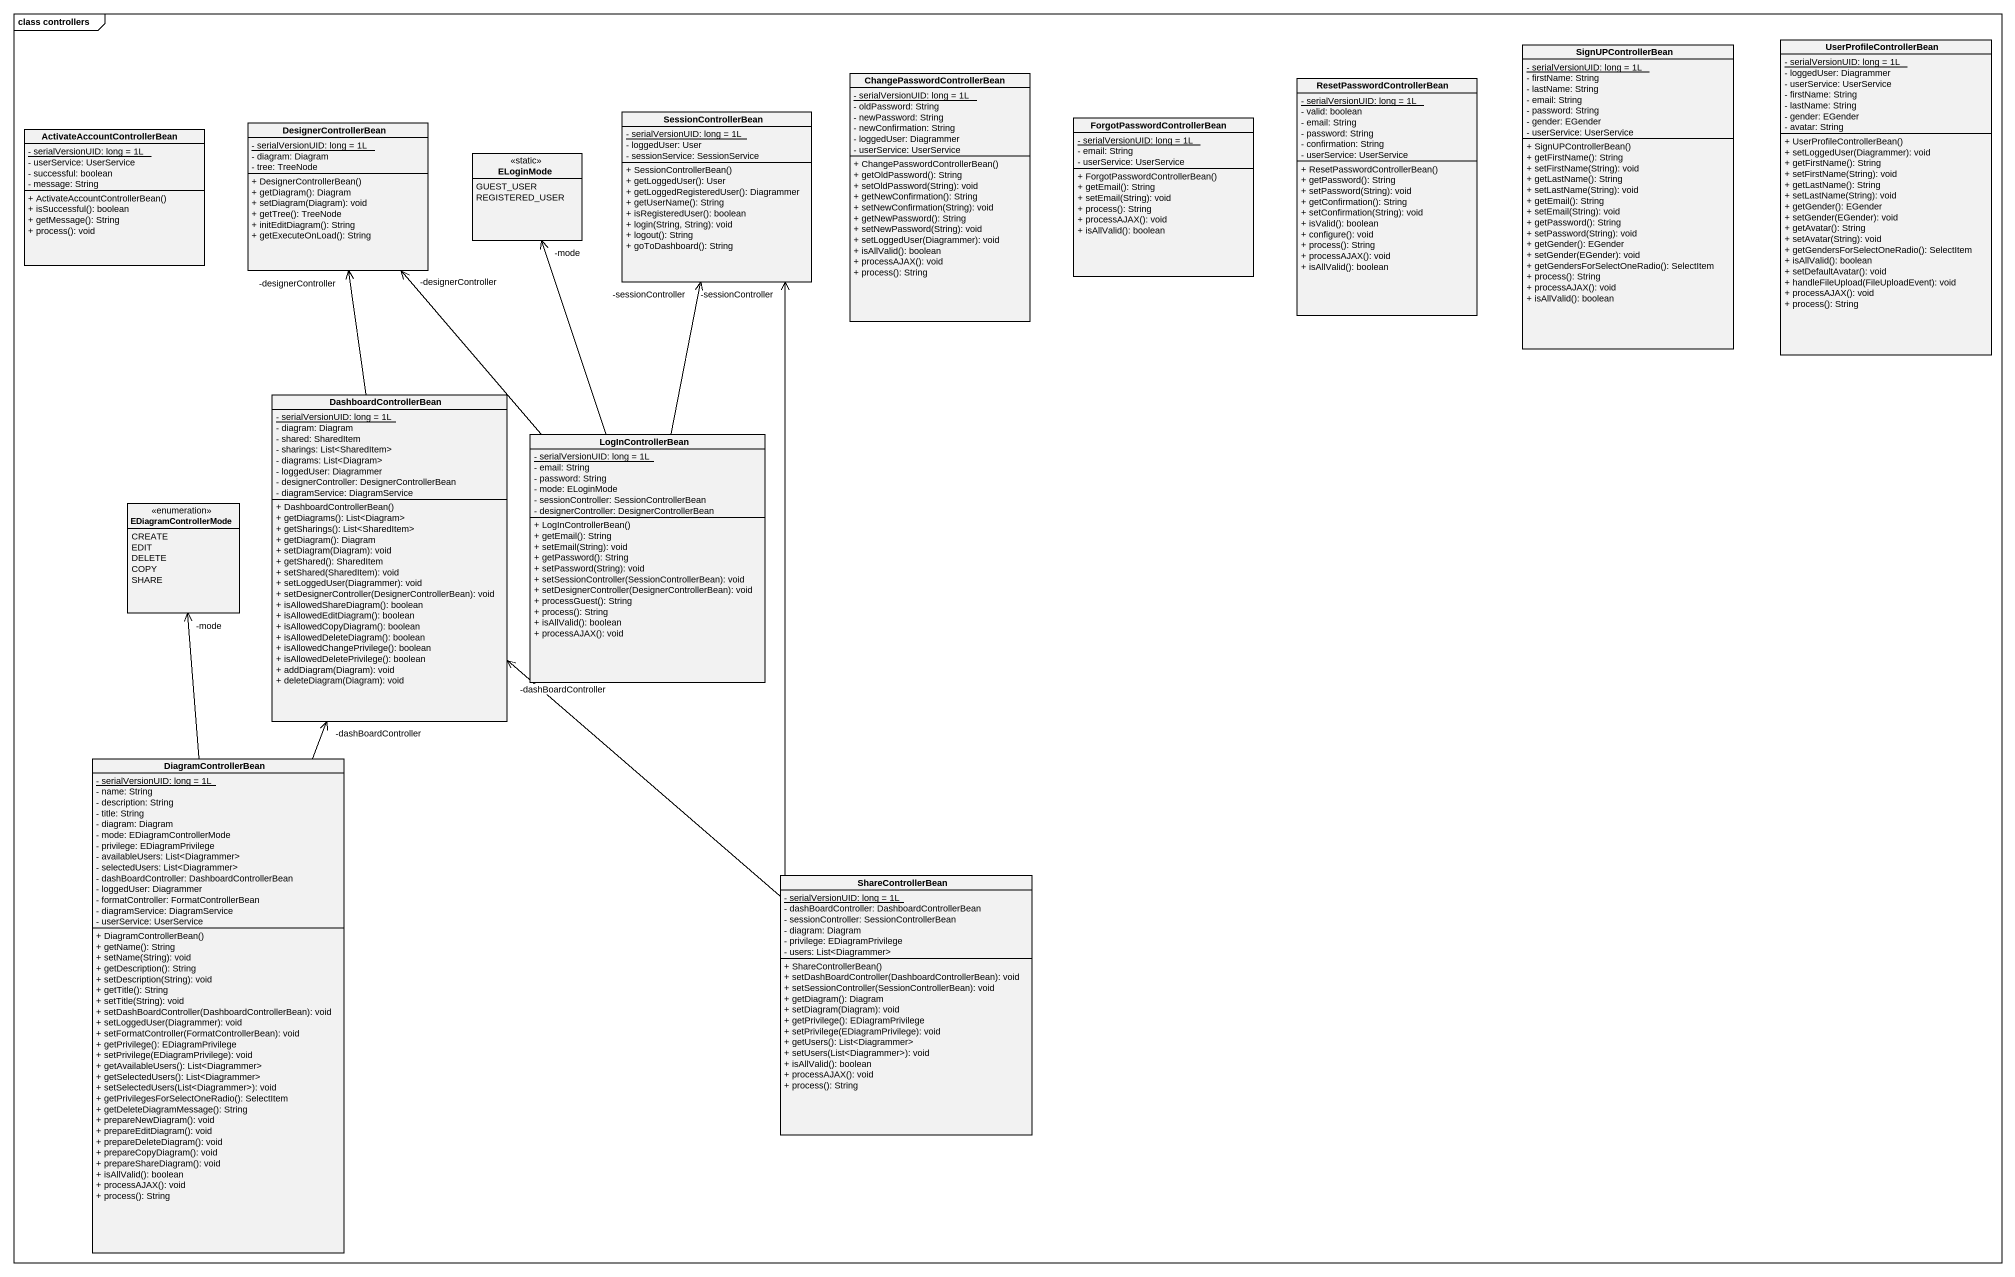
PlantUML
@startuml
mainframe class controllers
hide circle
hide empty members
skinparam classAttributeIconSize 0
class SignUPControllerBean {
  {static} - serialVersionUID: long = 1L
  - firstName: String
  - lastName: String
  - email: String
  - password: String
  - gender: EGender
  - userService: UserService
  + SignUPControllerBean()
  + getFirstName(): String
  + setFirstName(String): void
  + getLastName(): String
  + setLastName(String): void
  + getEmail(): String
  + setEmail(String): void
  + getPassword(): String
  + setPassword(String): void
  + getGender(): EGender
  + setGender(EGender): void
  + getGendersForSelectOneRadio(): SelectItem
  + process(): String
  + processAJAX(): void
  + isAllValid(): boolean
}
class UserProfileControllerBean {
  {static} - serialVersionUID: long = 1L
  - loggedUser: Diagrammer
  - userService: UserService
  - firstName: String
  - lastName: String
  - gender: EGender
  - avatar: String
  + UserProfileControllerBean()
  + setLoggedUser(Diagrammer): void
  + getFirstName(): String
  + setFirstName(String): void
  + getLastName(): String
  + setLastName(String): void
  + getGender(): EGender
  + setGender(EGender): void
  + getAvatar(): String
  + setAvatar(String): void
  + getGendersForSelectOneRadio(): SelectItem
  + isAllValid(): boolean
  + setDefaultAvatar(): void
  + handleFileUpload(FileUploadEvent): void
  + processAJAX(): void
  + process(): String
}
class ChangePasswordControllerBean {
  {static} - serialVersionUID: long = 1L
  - oldPassword: String
  - newPassword: String
  - newConfirmation: String
  - loggedUser: Diagrammer
  - userService: UserService
  + ChangePasswordControllerBean()
  + getOldPassword(): String
  + setOldPassword(String): void
  + getNewConfirmation(): String
  + setNewConfirmation(String): void
  + getNewPassword(): String
  + setNewPassword(String): void
  + setLoggedUser(Diagrammer): void
  + isAllValid(): boolean
  + processAJAX(): void
  + process(): String
}
class ResetPasswordControllerBean {
  {static} - serialVersionUID: long = 1L
  - valid: boolean
  - email: String
  - password: String
  - confirmation: String
  - userService: UserService
  + ResetPasswordControllerBean()
  + getPassword(): String
  + setPassword(String): void
  + getConfirmation(): String
  + setConfirmation(String): void
  + isValid(): boolean
  + configure(): void
  + process(): String
  + processAJAX(): void
  + isAllValid(): boolean
}
class "ActivateAccountControllerBean" as ActivateAccountControllerBea {
  {static} - serialVersionUID: long = 1L
  - userService: UserService
  - successful: boolean
  - message: String
  + ActivateAccountControllerBean()
  + isSuccessful(): boolean
  + getMessage(): String
  + process(): void
}
class DesignerControllerBean {
  {static} - serialVersionUID: long = 1L
  - diagram: Diagram
  - tree: TreeNode
  + DesignerControllerBean()
  + getDiagram(): Diagram
  + setDiagram(Diagram): void
  + getTree(): TreeNode
  + initEditDiagram(): String
  + getExecuteOnLoad(): String
}
class SessionControllerBean {
  {static} - serialVersionUID: long = 1L
  - loggedUser: User
  - sessionService: SessionService
  + SessionControllerBean()
  + getLoggedUser(): User
  + getLoggedRegisteredUser(): Diagrammer
  + getUserName(): String
  + isRegisteredUser(): boolean
  + login(String, String): void
  + logout(): String
  + goToDashboard(): String
}
class ForgotPasswordControllerBean {
  {static} - serialVersionUID: long = 1L
  - email: String
  - userService: UserService
  + ForgotPasswordControllerBean()
  + getEmail(): String
  + setEmail(String): void
  + process(): String
  + processAJAX(): void
  + isAllValid(): boolean
}
class ELoginMode <<static>> {
  GUEST_USER
  REGISTERED_USER
}
class DashboardControllerBean {
  {static} - serialVersionUID: long = 1L
  - diagram: Diagram
  - shared: SharedItem
  - sharings: List<SharedItem>
  - diagrams: List<Diagram>
  - loggedUser: Diagrammer
  - designerController: DesignerControllerBean
  - diagramService: DiagramService
  + DashboardControllerBean()
  + getDiagrams(): List<Diagram>
  + getSharings(): List<SharedItem>
  + getDiagram(): Diagram
  + setDiagram(Diagram): void
  + getShared(): SharedItem
  + setShared(SharedItem): void
  + setLoggedUser(Diagrammer): void
  + setDesignerController(DesignerControllerBean): void
  + isAllowedShareDiagram(): boolean
  + isAllowedEditDiagram(): boolean
  + isAllowedCopyDiagram(): boolean
  + isAllowedDeleteDiagram(): boolean
  + isAllowedChangePrivilege(): boolean
  + isAllowedDeletePrivilege(): boolean
  + addDiagram(Diagram): void
  + deleteDiagram(Diagram): void
}
class LogInControllerBean {
  {static} - serialVersionUID: long = 1L
  - email: String
  - password: String
  - mode: ELoginMode
  - sessionController: SessionControllerBean
  - designerController: DesignerControllerBean
  + LogInControllerBean()
  + getEmail(): String
  + setEmail(String): void
  + getPassword(): String
  + setPassword(String): void
  + setSessionController(SessionControllerBean): void
  + setDesignerController(DesignerControllerBean): void
  + processGuest(): String
  + process(): String
  + isAllValid(): boolean
  + processAJAX(): void
}
enum EDiagramControllerMode {
  CREATE
  EDIT
  DELETE
  COPY
  SHARE
}
class DiagramControllerBean {
  {static} - serialVersionUID: long = 1L
  - name: String
  - description: String
  - title: String
  - diagram: Diagram
  - mode: EDiagramControllerMode
  - privilege: EDiagramPrivilege
  - availableUsers: List<Diagrammer>
  - selectedUsers: List<Diagrammer>
  - dashBoardController: DashboardControllerBean
  - loggedUser: Diagrammer
  - formatController: FormatControllerBean
  - diagramService: DiagramService
  - userService: UserService
  + DiagramControllerBean()
  + getName(): String
  + setName(String): void
  + getDescription(): String
  + setDescription(String): void
  + getTitle(): String
  + setTitle(String): void
  + setDashBoardController(DashboardControllerBean): void
  + setLoggedUser(Diagrammer): void
  + setFormatController(FormatControllerBean): void
  + getPrivilege(): EDiagramPrivilege
  + setPrivilege(EDiagramPrivilege): void
  + getAvailableUsers(): List<Diagrammer>
  + getSelectedUsers(): List<Diagrammer>
  + setSelectedUsers(List<Diagrammer>): void
  + getPrivilegesForSelectOneRadio(): SelectItem
  + getDeleteDiagramMessage(): String
  + prepareNewDiagram(): void
  + prepareEditDiagram(): void
  + prepareDeleteDiagram(): void
  + prepareCopyDiagram(): void
  + prepareShareDiagram(): void
  + isAllValid(): boolean
  + processAJAX(): void
  + process(): String
}
class ShareControllerBean {
  {static} - serialVersionUID: long = 1L
  - dashBoardController: DashboardControllerBean
  - sessionController: SessionControllerBean
  - diagram: Diagram
  - privilege: EDiagramPrivilege
  - users: List<Diagrammer>
  + ShareControllerBean()
  + setDashBoardController(DashboardControllerBean): void
  + setSessionController(SessionControllerBean): void
  + getDiagram(): Diagram
  + setDiagram(Diagram): void
  + getPrivilege(): EDiagramPrivilege
  + setPrivilege(EDiagramPrivilege): void
  + getUsers(): List<Diagrammer>
  + setUsers(List<Diagrammer>): void
  + isAllValid(): boolean
  + processAJAX(): void
  + process(): String
}
DashboardControllerBean -up-> "-designerController" DesignerControllerBean
LogInControllerBean -up-> "-designerController" DesignerControllerBean
LogInControllerBean -up-> "-sessionController" SessionControllerBean
LogInControllerBean -up-> "-mode" ELoginMode
DiagramControllerBean -up-> "-dashBoardController" DashboardControllerBean
DiagramControllerBean -up-> "-mode" EDiagramControllerMode
ShareControllerBean -up-> "-sessionController" SessionControllerBean
ShareControllerBean -up-> "-dashBoardController" DashboardControllerBean
@enduml
